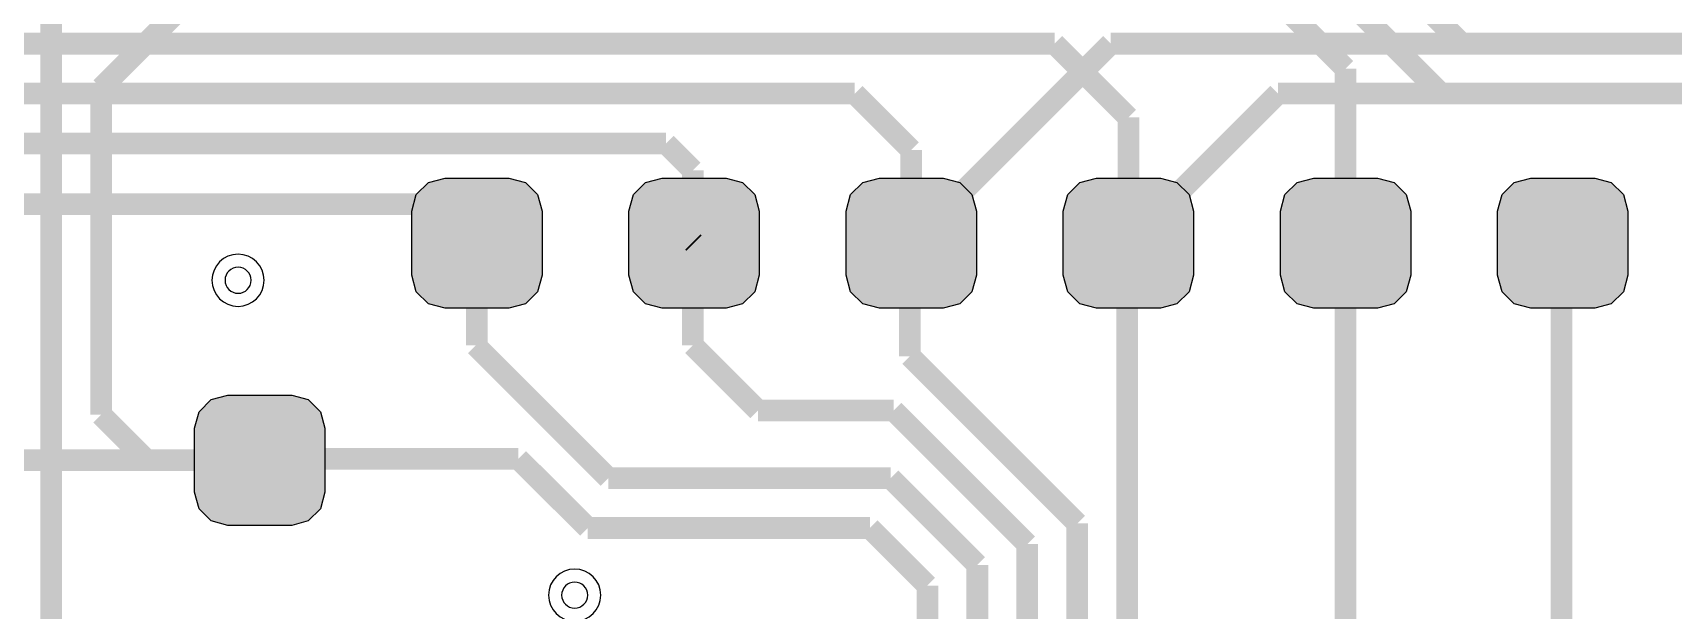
# Model space of a CAD drawing. Header units: millimetres. Extents: x -2 to 166, y 0 to 101.
# Drawn here: x 91.2 to 110.39, y 62.69 to 69.44 of the extents above; entities that cross this region are included whole.
import ezdxf

# ---------------------------------------------------------------- set-up
doc = ezdxf.new("R2010")
doc.units = ezdxf.units.MM
doc.header["$MEASUREMENT"] = 0
for name, color, linetype, true_color in [('Bottom-Layer', 7, 'Continuous', 0x0000ff), ('Hole-Layer', 7, 'Continuous', 0x222222), ('Multi-Layer', 7, 'Continuous', 0xc0c0c0), ('Top-Layer', 7, 'Continuous', 0xff0000)]:
    doc.layers.add(name, color=color, linetype=linetype, true_color=true_color)

msp = doc.modelspace()

# ---------------------------------------------------------------- hatches: boundary and pattern name
at = {"layer": 'Bottom-Layer'}
for points in [[(97.155, 67.356), (97.155, 66.609), (97.103, 66.414), (96.961, 66.272), (96.767, 66.22), (96.02, 66.22), (95.826, 66.272), (95.683, 66.414), (95.631, 66.609), (95.631, 67.356), (95.683, 67.55), (95.826, 67.692), (96.02, 67.744), (96.767, 67.744), (96.961, 67.692), (97.103, 67.55)], [(99.695, 67.356), (99.695, 66.609), (99.643, 66.414), (99.501, 66.272), (99.307, 66.22), (98.56, 66.22), (98.366, 66.272), (98.223, 66.414), (98.171, 66.609), (98.171, 67.356), (98.223, 67.55), (98.366, 67.692), (98.56, 67.744), (99.307, 67.744), (99.501, 67.692), (99.643, 67.55)], [(102.235, 67.356), (102.235, 66.609), (102.183, 66.414), (102.041, 66.272), (101.847, 66.22), (101.1, 66.22), (100.906, 66.272), (100.763, 66.414), (100.711, 66.609), (100.711, 67.356), (100.763, 67.55), (100.906, 67.692), (101.1, 67.744), (101.847, 67.744), (102.041, 67.692), (102.183, 67.55)], [(104.775, 67.356), (104.775, 66.609), (104.723, 66.414), (104.581, 66.272), (104.387, 66.22), (103.64, 66.22), (103.446, 66.272), (103.303, 66.414), (103.251, 66.609), (103.251, 67.356), (103.303, 67.55), (103.446, 67.692), (103.64, 67.744), (104.387, 67.744), (104.581, 67.692), (104.723, 67.55)], [(107.315, 67.356), (107.315, 66.609), (107.263, 66.414), (107.121, 66.272), (106.927, 66.22), (106.18, 66.22), (105.986, 66.272), (105.843, 66.414), (105.791, 66.609), (105.791, 67.356), (105.843, 67.55), (105.986, 67.692), (106.18, 67.744), (106.927, 67.744), (107.121, 67.692), (107.263, 67.55)], [(109.855, 67.356), (109.855, 66.609), (109.803, 66.414), (109.661, 66.272), (109.467, 66.22), (108.72, 66.22), (108.526, 66.272), (108.383, 66.414), (108.331, 66.609), (108.331, 67.356), (108.383, 67.55), (108.526, 67.692), (108.72, 67.744), (109.467, 67.744), (109.661, 67.692), (109.803, 67.55)], [(93.48, 65.204), (94.227, 65.204), (94.421, 65.152), (94.563, 65.01), (94.615, 64.816), (94.615, 64.069), (94.563, 63.874), (94.421, 63.732), (94.227, 63.68), (93.48, 63.68), (93.285, 63.732), (93.143, 63.874), (93.091, 64.069), (93.091, 64.816), (93.143, 65.01), (93.285, 65.152)]]:
    msp.add_hatch(color=256, dxfattribs=at).paths.add_polyline_path(points)
at = {"layer": 'Hole-Layer'}
for points in [[(95.868, 66.982, 1), (96.918, 66.982, 1)], [(95.868, 66.982, 1), (96.918, 66.982, 1)], [(98.408, 66.982, 1), (99.458, 66.982, 1)], [(98.408, 66.982, 1), (99.458, 66.982, 1)], [(100.948, 66.982, 1), (101.998, 66.982, 1)], [(100.948, 66.982, 1), (101.998, 66.982, 1)], [(103.488, 66.982, 1), (104.538, 66.982, 1)], [(103.488, 66.982, 1), (104.538, 66.982, 1)], [(106.028, 66.982, 1), (107.078, 66.982, 1)], [(106.028, 66.982, 1), (107.078, 66.982, 1)], [(108.568, 66.982, 1), (109.618, 66.982, 1)], [(108.568, 66.982, 1), (109.618, 66.982, 1)], [(93.328, 64.442, 1), (94.378, 64.442, 1)], [(93.328, 64.442, 1), (94.378, 64.442, 1)]]:
    msp.add_hatch(color=256, dxfattribs=at).paths.add_polyline_path(points)
at = {"layer": 'Multi-Layer'}
for points in [[(97.155, 67.356), (97.155, 66.609), (97.103, 66.414), (96.961, 66.272), (96.767, 66.22), (96.02, 66.22), (95.826, 66.272), (95.683, 66.414), (95.631, 66.609), (95.631, 67.356), (95.683, 67.55), (95.826, 67.692), (96.02, 67.744), (96.767, 67.744), (96.961, 67.692), (97.103, 67.55)], [(97.155, 67.356), (97.155, 66.609), (97.103, 66.414), (96.961, 66.272), (96.767, 66.22), (96.02, 66.22), (95.826, 66.272), (95.683, 66.414), (95.631, 66.609), (95.631, 67.356), (95.683, 67.55), (95.826, 67.692), (96.02, 67.744), (96.767, 67.744), (96.961, 67.692), (97.103, 67.55)], [(97.155, 67.356), (97.155, 66.609), (97.103, 66.414), (96.961, 66.272), (96.767, 66.22), (96.02, 66.22), (95.826, 66.272), (95.683, 66.414), (95.631, 66.609), (95.631, 67.356), (95.683, 67.55), (95.826, 67.692), (96.02, 67.744), (96.767, 67.744), (96.961, 67.692), (97.103, 67.55)], [(99.695, 67.356), (99.695, 66.609), (99.643, 66.414), (99.501, 66.272), (99.307, 66.22), (98.56, 66.22), (98.366, 66.272), (98.223, 66.414), (98.171, 66.609), (98.171, 67.356), (98.223, 67.55), (98.366, 67.692), (98.56, 67.744), (99.307, 67.744), (99.501, 67.692), (99.643, 67.55)], [(99.695, 67.356), (99.695, 66.609), (99.643, 66.414), (99.501, 66.272), (99.307, 66.22), (98.56, 66.22), (98.366, 66.272), (98.223, 66.414), (98.171, 66.609), (98.171, 67.356), (98.223, 67.55), (98.366, 67.692), (98.56, 67.744), (99.307, 67.744), (99.501, 67.692), (99.643, 67.55)], [(99.695, 67.356), (99.695, 66.609), (99.643, 66.414), (99.501, 66.272), (99.307, 66.22), (98.56, 66.22), (98.366, 66.272), (98.223, 66.414), (98.171, 66.609), (98.171, 67.356), (98.223, 67.55), (98.366, 67.692), (98.56, 67.744), (99.307, 67.744), (99.501, 67.692), (99.643, 67.55)], [(102.235, 67.356), (102.235, 66.609), (102.183, 66.414), (102.041, 66.272), (101.847, 66.22), (101.1, 66.22), (100.906, 66.272), (100.763, 66.414), (100.711, 66.609), (100.711, 67.356), (100.763, 67.55), (100.906, 67.692), (101.1, 67.744), (101.847, 67.744), (102.041, 67.692), (102.183, 67.55)], [(102.235, 67.356), (102.235, 66.609), (102.183, 66.414), (102.041, 66.272), (101.847, 66.22), (101.1, 66.22), (100.906, 66.272), (100.763, 66.414), (100.711, 66.609), (100.711, 67.356), (100.763, 67.55), (100.906, 67.692), (101.1, 67.744), (101.847, 67.744), (102.041, 67.692), (102.183, 67.55)], [(102.235, 67.356), (102.235, 66.609), (102.183, 66.414), (102.041, 66.272), (101.847, 66.22), (101.1, 66.22), (100.906, 66.272), (100.763, 66.414), (100.711, 66.609), (100.711, 67.356), (100.763, 67.55), (100.906, 67.692), (101.1, 67.744), (101.847, 67.744), (102.041, 67.692), (102.183, 67.55)], [(104.775, 67.356), (104.775, 66.609), (104.723, 66.414), (104.581, 66.272), (104.387, 66.22), (103.64, 66.22), (103.446, 66.272), (103.303, 66.414), (103.251, 66.609), (103.251, 67.356), (103.303, 67.55), (103.446, 67.692), (103.64, 67.744), (104.387, 67.744), (104.581, 67.692), (104.723, 67.55)], [(104.775, 67.356), (104.775, 66.609), (104.723, 66.414), (104.581, 66.272), (104.387, 66.22), (103.64, 66.22), (103.446, 66.272), (103.303, 66.414), (103.251, 66.609), (103.251, 67.356), (103.303, 67.55), (103.446, 67.692), (103.64, 67.744), (104.387, 67.744), (104.581, 67.692), (104.723, 67.55)], [(104.775, 67.356), (104.775, 66.609), (104.723, 66.414), (104.581, 66.272), (104.387, 66.22), (103.64, 66.22), (103.446, 66.272), (103.303, 66.414), (103.251, 66.609), (103.251, 67.356), (103.303, 67.55), (103.446, 67.692), (103.64, 67.744), (104.387, 67.744), (104.581, 67.692), (104.723, 67.55)], [(107.315, 67.356), (107.315, 66.609), (107.263, 66.414), (107.121, 66.272), (106.927, 66.22), (106.18, 66.22), (105.986, 66.272), (105.843, 66.414), (105.791, 66.609), (105.791, 67.356), (105.843, 67.55), (105.986, 67.692), (106.18, 67.744), (106.927, 67.744), (107.121, 67.692), (107.263, 67.55)], [(107.315, 67.356), (107.315, 66.609), (107.263, 66.414), (107.121, 66.272), (106.927, 66.22), (106.18, 66.22), (105.986, 66.272), (105.843, 66.414), (105.791, 66.609), (105.791, 67.356), (105.843, 67.55), (105.986, 67.692), (106.18, 67.744), (106.927, 67.744), (107.121, 67.692), (107.263, 67.55)], [(107.315, 67.356), (107.315, 66.609), (107.263, 66.414), (107.121, 66.272), (106.927, 66.22), (106.18, 66.22), (105.986, 66.272), (105.843, 66.414), (105.791, 66.609), (105.791, 67.356), (105.843, 67.55), (105.986, 67.692), (106.18, 67.744), (106.927, 67.744), (107.121, 67.692), (107.263, 67.55)], [(109.855, 67.356), (109.855, 66.609), (109.803, 66.414), (109.661, 66.272), (109.467, 66.22), (108.72, 66.22), (108.526, 66.272), (108.383, 66.414), (108.331, 66.609), (108.331, 67.356), (108.383, 67.55), (108.526, 67.692), (108.72, 67.744), (109.467, 67.744), (109.661, 67.692), (109.803, 67.55)], [(109.855, 67.356), (109.855, 66.609), (109.803, 66.414), (109.661, 66.272), (109.467, 66.22), (108.72, 66.22), (108.526, 66.272), (108.383, 66.414), (108.331, 66.609), (108.331, 67.356), (108.383, 67.55), (108.526, 67.692), (108.72, 67.744), (109.467, 67.744), (109.661, 67.692), (109.803, 67.55)], [(109.855, 67.356), (109.855, 66.609), (109.803, 66.414), (109.661, 66.272), (109.467, 66.22), (108.72, 66.22), (108.526, 66.272), (108.383, 66.414), (108.331, 66.609), (108.331, 67.356), (108.383, 67.55), (108.526, 67.692), (108.72, 67.744), (109.467, 67.744), (109.661, 67.692), (109.803, 67.55)], [(93.48, 65.204), (94.227, 65.204), (94.421, 65.152), (94.563, 65.01), (94.615, 64.816), (94.615, 64.069), (94.563, 63.874), (94.421, 63.732), (94.227, 63.68), (93.48, 63.68), (93.285, 63.732), (93.143, 63.874), (93.091, 64.069), (93.091, 64.816), (93.143, 65.01), (93.285, 65.152)], [(93.48, 65.204), (94.227, 65.204), (94.421, 65.152), (94.563, 65.01), (94.615, 64.816), (94.615, 64.069), (94.563, 63.874), (94.421, 63.732), (94.227, 63.68), (93.48, 63.68), (93.285, 63.732), (93.143, 63.874), (93.091, 64.069), (93.091, 64.816), (93.143, 65.01), (93.285, 65.152)], [(93.48, 65.204), (94.227, 65.204), (94.421, 65.152), (94.563, 65.01), (94.615, 64.816), (94.615, 64.069), (94.563, 63.874), (94.421, 63.732), (94.227, 63.68), (93.48, 63.68), (93.285, 63.732), (93.143, 63.874), (93.091, 64.069), (93.091, 64.816), (93.143, 65.01), (93.285, 65.152)]]:
    msp.add_hatch(color=256, dxfattribs=at).paths.add_polyline_path(points)
at = {"layer": 'Top-Layer'}
for points in [[(97.155, 67.356), (97.155, 66.609), (97.103, 66.414), (96.961, 66.272), (96.767, 66.22), (96.02, 66.22), (95.826, 66.272), (95.683, 66.414), (95.631, 66.609), (95.631, 67.356), (95.683, 67.55), (95.826, 67.692), (96.02, 67.744), (96.767, 67.744), (96.961, 67.692), (97.103, 67.55)], [(99.695, 67.356), (99.695, 66.609), (99.643, 66.414), (99.501, 66.272), (99.307, 66.22), (98.56, 66.22), (98.366, 66.272), (98.223, 66.414), (98.171, 66.609), (98.171, 67.356), (98.223, 67.55), (98.366, 67.692), (98.56, 67.744), (99.307, 67.744), (99.501, 67.692), (99.643, 67.55)], [(102.235, 67.356), (102.235, 66.609), (102.183, 66.414), (102.041, 66.272), (101.847, 66.22), (101.1, 66.22), (100.906, 66.272), (100.763, 66.414), (100.711, 66.609), (100.711, 67.356), (100.763, 67.55), (100.906, 67.692), (101.1, 67.744), (101.847, 67.744), (102.041, 67.692), (102.183, 67.55)], [(104.775, 67.356), (104.775, 66.609), (104.723, 66.414), (104.581, 66.272), (104.387, 66.22), (103.64, 66.22), (103.446, 66.272), (103.303, 66.414), (103.251, 66.609), (103.251, 67.356), (103.303, 67.55), (103.446, 67.692), (103.64, 67.744), (104.387, 67.744), (104.581, 67.692), (104.723, 67.55)], [(107.315, 67.356), (107.315, 66.609), (107.263, 66.414), (107.121, 66.272), (106.927, 66.22), (106.18, 66.22), (105.986, 66.272), (105.843, 66.414), (105.791, 66.609), (105.791, 67.356), (105.843, 67.55), (105.986, 67.692), (106.18, 67.744), (106.927, 67.744), (107.121, 67.692), (107.263, 67.55)], [(109.855, 67.356), (109.855, 66.609), (109.803, 66.414), (109.661, 66.272), (109.467, 66.22), (108.72, 66.22), (108.526, 66.272), (108.383, 66.414), (108.331, 66.609), (108.331, 67.356), (108.383, 67.55), (108.526, 67.692), (108.72, 67.744), (109.467, 67.744), (109.661, 67.692), (109.803, 67.55)], [(93.48, 65.204), (94.227, 65.204), (94.421, 65.152), (94.563, 65.01), (94.615, 64.816), (94.615, 64.069), (94.563, 63.874), (94.421, 63.732), (94.227, 63.68), (93.48, 63.68), (93.285, 63.732), (93.143, 63.874), (93.091, 64.069), (93.091, 64.816), (93.143, 65.01), (93.285, 65.152)]]:
    msp.add_hatch(color=256, dxfattribs=at).paths.add_polyline_path(points)

# ---------------------------------------------------------------- linework, layer by layer
at = {"layer": 'Bottom-Layer', "const_width": 0.254}
for points in [[(93.101, 69.9), (91.998, 68.797)], [(91.414, 69.57), (91.414, 57.429)], [(103.807, 69.316), (101.473, 66.982)], [(141.631, 69.316), (103.807, 69.316)], [(91.998, 68.797), (91.998, 64.974)], [(104.013, 66.982), (105.763, 68.732)], [(105.763, 68.732), (140.945, 68.732)], [(91.998, 64.974), (92.53, 64.442)], [(92.53, 64.442), (93.853, 64.442)]]:
    msp.add_lwpolyline(points, dxfattribs=at)
at = {"layer": 'Bottom-Layer'}
for points in [[(97.155, 67.356), (97.155, 66.609), (97.103, 66.414), (96.961, 66.272), (96.767, 66.22), (96.02, 66.22), (95.826, 66.272), (95.683, 66.414), (95.631, 66.609), (95.631, 67.356), (95.683, 67.55), (95.826, 67.692), (96.02, 67.744), (96.767, 67.744), (96.961, 67.692), (97.103, 67.55)], [(99.695, 67.356), (99.695, 66.609), (99.643, 66.414), (99.501, 66.272), (99.307, 66.22), (98.56, 66.22), (98.366, 66.272), (98.223, 66.414), (98.171, 66.609), (98.171, 67.356), (98.223, 67.55), (98.366, 67.692), (98.56, 67.744), (99.307, 67.744), (99.501, 67.692), (99.643, 67.55)], [(102.235, 67.356), (102.235, 66.609), (102.183, 66.414), (102.041, 66.272), (101.847, 66.22), (101.1, 66.22), (100.906, 66.272), (100.763, 66.414), (100.711, 66.609), (100.711, 67.356), (100.763, 67.55), (100.906, 67.692), (101.1, 67.744), (101.847, 67.744), (102.041, 67.692), (102.183, 67.55)], [(104.775, 67.356), (104.775, 66.609), (104.723, 66.414), (104.581, 66.272), (104.387, 66.22), (103.64, 66.22), (103.446, 66.272), (103.303, 66.414), (103.251, 66.609), (103.251, 67.356), (103.303, 67.55), (103.446, 67.692), (103.64, 67.744), (104.387, 67.744), (104.581, 67.692), (104.723, 67.55)], [(107.315, 67.356), (107.315, 66.609), (107.263, 66.414), (107.121, 66.272), (106.927, 66.22), (106.18, 66.22), (105.986, 66.272), (105.843, 66.414), (105.791, 66.609), (105.791, 67.356), (105.843, 67.55), (105.986, 67.692), (106.18, 67.744), (106.927, 67.744), (107.121, 67.692), (107.263, 67.55)], [(109.855, 67.356), (109.855, 66.609), (109.803, 66.414), (109.661, 66.272), (109.467, 66.22), (108.72, 66.22), (108.526, 66.272), (108.383, 66.414), (108.331, 66.609), (108.331, 67.356), (108.383, 67.55), (108.526, 67.692), (108.72, 67.744), (109.467, 67.744), (109.661, 67.692), (109.803, 67.55)], [(93.48, 65.204), (94.227, 65.204), (94.421, 65.152), (94.563, 65.01), (94.615, 64.816), (94.615, 64.069), (94.563, 63.874), (94.421, 63.732), (94.227, 63.68), (93.48, 63.68), (93.285, 63.732), (93.143, 63.874), (93.091, 64.069), (93.091, 64.816), (93.143, 65.01), (93.285, 65.152)]]:
    msp.add_lwpolyline(points, close=True, dxfattribs=at)
at = {"layer": 'Hole-Layer'}
for points in [[(93.447, 66.548, 1), (93.752, 66.548, 1)], [(97.384, 62.865, 1), (97.689, 62.865, 1)]]:
    msp.add_lwpolyline(points, format="xyb", close=True, dxfattribs=at)
at = {"layer": 'Multi-Layer'}
for points in [[(97.155, 67.356), (97.155, 66.609), (97.103, 66.414), (96.961, 66.272), (96.767, 66.22), (96.02, 66.22), (95.826, 66.272), (95.683, 66.414), (95.631, 66.609), (95.631, 67.356), (95.683, 67.55), (95.826, 67.692), (96.02, 67.744), (96.767, 67.744), (96.961, 67.692), (97.103, 67.55)], [(97.155, 67.356), (97.155, 66.609), (97.103, 66.414), (96.961, 66.272), (96.767, 66.22), (96.02, 66.22), (95.826, 66.272), (95.683, 66.414), (95.631, 66.609), (95.631, 67.356), (95.683, 67.55), (95.826, 67.692), (96.02, 67.744), (96.767, 67.744), (96.961, 67.692), (97.103, 67.55)], [(97.155, 67.356), (97.155, 66.609), (97.103, 66.414), (96.961, 66.272), (96.767, 66.22), (96.02, 66.22), (95.826, 66.272), (95.683, 66.414), (95.631, 66.609), (95.631, 67.356), (95.683, 67.55), (95.826, 67.692), (96.02, 67.744), (96.767, 67.744), (96.961, 67.692), (97.103, 67.55)], [(99.695, 67.356), (99.695, 66.609), (99.643, 66.414), (99.501, 66.272), (99.307, 66.22), (98.56, 66.22), (98.366, 66.272), (98.223, 66.414), (98.171, 66.609), (98.171, 67.356), (98.223, 67.55), (98.366, 67.692), (98.56, 67.744), (99.307, 67.744), (99.501, 67.692), (99.643, 67.55)], [(99.695, 67.356), (99.695, 66.609), (99.643, 66.414), (99.501, 66.272), (99.307, 66.22), (98.56, 66.22), (98.366, 66.272), (98.223, 66.414), (98.171, 66.609), (98.171, 67.356), (98.223, 67.55), (98.366, 67.692), (98.56, 67.744), (99.307, 67.744), (99.501, 67.692), (99.643, 67.55)], [(99.695, 67.356), (99.695, 66.609), (99.643, 66.414), (99.501, 66.272), (99.307, 66.22), (98.56, 66.22), (98.366, 66.272), (98.223, 66.414), (98.171, 66.609), (98.171, 67.356), (98.223, 67.55), (98.366, 67.692), (98.56, 67.744), (99.307, 67.744), (99.501, 67.692), (99.643, 67.55)], [(102.235, 67.356), (102.235, 66.609), (102.183, 66.414), (102.041, 66.272), (101.847, 66.22), (101.1, 66.22), (100.906, 66.272), (100.763, 66.414), (100.711, 66.609), (100.711, 67.356), (100.763, 67.55), (100.906, 67.692), (101.1, 67.744), (101.847, 67.744), (102.041, 67.692), (102.183, 67.55)], [(102.235, 67.356), (102.235, 66.609), (102.183, 66.414), (102.041, 66.272), (101.847, 66.22), (101.1, 66.22), (100.906, 66.272), (100.763, 66.414), (100.711, 66.609), (100.711, 67.356), (100.763, 67.55), (100.906, 67.692), (101.1, 67.744), (101.847, 67.744), (102.041, 67.692), (102.183, 67.55)], [(102.235, 67.356), (102.235, 66.609), (102.183, 66.414), (102.041, 66.272), (101.847, 66.22), (101.1, 66.22), (100.906, 66.272), (100.763, 66.414), (100.711, 66.609), (100.711, 67.356), (100.763, 67.55), (100.906, 67.692), (101.1, 67.744), (101.847, 67.744), (102.041, 67.692), (102.183, 67.55)], [(104.775, 67.356), (104.775, 66.609), (104.723, 66.414), (104.581, 66.272), (104.387, 66.22), (103.64, 66.22), (103.446, 66.272), (103.303, 66.414), (103.251, 66.609), (103.251, 67.356), (103.303, 67.55), (103.446, 67.692), (103.64, 67.744), (104.387, 67.744), (104.581, 67.692), (104.723, 67.55)], [(104.775, 67.356), (104.775, 66.609), (104.723, 66.414), (104.581, 66.272), (104.387, 66.22), (103.64, 66.22), (103.446, 66.272), (103.303, 66.414), (103.251, 66.609), (103.251, 67.356), (103.303, 67.55), (103.446, 67.692), (103.64, 67.744), (104.387, 67.744), (104.581, 67.692), (104.723, 67.55)], [(104.775, 67.356), (104.775, 66.609), (104.723, 66.414), (104.581, 66.272), (104.387, 66.22), (103.64, 66.22), (103.446, 66.272), (103.303, 66.414), (103.251, 66.609), (103.251, 67.356), (103.303, 67.55), (103.446, 67.692), (103.64, 67.744), (104.387, 67.744), (104.581, 67.692), (104.723, 67.55)], [(107.315, 67.356), (107.315, 66.609), (107.263, 66.414), (107.121, 66.272), (106.927, 66.22), (106.18, 66.22), (105.986, 66.272), (105.843, 66.414), (105.791, 66.609), (105.791, 67.356), (105.843, 67.55), (105.986, 67.692), (106.18, 67.744), (106.927, 67.744), (107.121, 67.692), (107.263, 67.55)], [(107.315, 67.356), (107.315, 66.609), (107.263, 66.414), (107.121, 66.272), (106.927, 66.22), (106.18, 66.22), (105.986, 66.272), (105.843, 66.414), (105.791, 66.609), (105.791, 67.356), (105.843, 67.55), (105.986, 67.692), (106.18, 67.744), (106.927, 67.744), (107.121, 67.692), (107.263, 67.55)], [(107.315, 67.356), (107.315, 66.609), (107.263, 66.414), (107.121, 66.272), (106.927, 66.22), (106.18, 66.22), (105.986, 66.272), (105.843, 66.414), (105.791, 66.609), (105.791, 67.356), (105.843, 67.55), (105.986, 67.692), (106.18, 67.744), (106.927, 67.744), (107.121, 67.692), (107.263, 67.55)], [(109.855, 67.356), (109.855, 66.609), (109.803, 66.414), (109.661, 66.272), (109.467, 66.22), (108.72, 66.22), (108.526, 66.272), (108.383, 66.414), (108.331, 66.609), (108.331, 67.356), (108.383, 67.55), (108.526, 67.692), (108.72, 67.744), (109.467, 67.744), (109.661, 67.692), (109.803, 67.55)], [(109.855, 67.356), (109.855, 66.609), (109.803, 66.414), (109.661, 66.272), (109.467, 66.22), (108.72, 66.22), (108.526, 66.272), (108.383, 66.414), (108.331, 66.609), (108.331, 67.356), (108.383, 67.55), (108.526, 67.692), (108.72, 67.744), (109.467, 67.744), (109.661, 67.692), (109.803, 67.55)], [(109.855, 67.356), (109.855, 66.609), (109.803, 66.414), (109.661, 66.272), (109.467, 66.22), (108.72, 66.22), (108.526, 66.272), (108.383, 66.414), (108.331, 66.609), (108.331, 67.356), (108.383, 67.55), (108.526, 67.692), (108.72, 67.744), (109.467, 67.744), (109.661, 67.692), (109.803, 67.55)], [(93.48, 65.204), (94.227, 65.204), (94.421, 65.152), (94.563, 65.01), (94.615, 64.816), (94.615, 64.069), (94.563, 63.874), (94.421, 63.732), (94.227, 63.68), (93.48, 63.68), (93.285, 63.732), (93.143, 63.874), (93.091, 64.069), (93.091, 64.816), (93.143, 65.01), (93.285, 65.152)], [(93.48, 65.204), (94.227, 65.204), (94.421, 65.152), (94.563, 65.01), (94.615, 64.816), (94.615, 64.069), (94.563, 63.874), (94.421, 63.732), (94.227, 63.68), (93.48, 63.68), (93.285, 63.732), (93.143, 63.874), (93.091, 64.069), (93.091, 64.816), (93.143, 65.01), (93.285, 65.152)], [(93.48, 65.204), (94.227, 65.204), (94.421, 65.152), (94.563, 65.01), (94.615, 64.816), (94.615, 64.069), (94.563, 63.874), (94.421, 63.732), (94.227, 63.68), (93.48, 63.68), (93.285, 63.732), (93.143, 63.874), (93.091, 64.069), (93.091, 64.816), (93.143, 65.01), (93.285, 65.152)]]:
    msp.add_lwpolyline(points, close=True, dxfattribs=at)
for points in [[(93.294, 66.548, 1), (93.904, 66.548), (93.904, 66.548, 1), (93.294, 66.548)], [(97.231, 62.865, 1), (97.841, 62.865), (97.841, 62.865, 1), (97.231, 62.865)]]:
    msp.add_lwpolyline(points, format="xyb", dxfattribs=at)
at = {"layer": 'Top-Layer', "const_width": 0.254}
for points in [[(107.671, 68.732), (103.124, 73.279)], [(102.489, 73.088), (106.553, 69.024)], [(104.475, 72.754), (107.913, 69.316)], [(103.15, 69.316), (89.255, 69.316)], [(104.013, 68.453), (103.15, 69.316)], [(107.913, 69.316), (115.723, 69.316)], [(106.553, 69.024), (106.553, 66.982)], [(100.813, 68.732), (89.687, 68.732)], [(101.473, 68.072), (100.813, 68.732)], [(111.227, 68.732), (107.671, 68.732)], [(104.013, 66.982), (104.013, 68.453)], [(90.246, 68.148), (98.603, 68.148)], [(98.603, 68.148), (98.918, 67.833)], [(101.473, 66.982), (101.473, 68.072)], [(98.918, 67.833), (98.918, 66.997)], [(90.754, 67.437), (95.938, 67.437)], [(95.938, 67.437), (96.393, 66.982)], [(96.393, 65.786), (96.393, 66.982)], [(98.933, 66.982), (98.918, 66.997)], [(98.918, 66.997), (98.918, 65.786)], [(101.458, 65.659), (101.458, 66.982)], [(103.998, 59.055), (103.998, 66.982)], [(106.553, 66.982), (106.553, 58.674)], [(109.078, 58.294), (109.078, 66.999)], [(97.93, 64.234), (96.378, 65.786)], [(98.918, 65.786), (99.68, 65.024)], [(103.414, 63.703), (101.458, 65.659)], [(99.68, 65.024), (101.267, 65.024)], [(101.267, 65.024), (102.83, 63.461)], [(93.853, 64.442), (90.35, 64.442)], [(93.853, 64.459), (96.879, 64.459)], [(96.879, 64.459), (97.689, 63.65)], [(101.232, 64.234), (97.93, 64.234)], [(102.246, 63.219), (101.232, 64.234)], [(97.689, 63.65), (100.99, 63.65)], [(100.99, 63.65), (101.662, 62.977)], [(103.414, 58.813), (103.414, 63.703)], [(102.83, 63.461), (102.83, 58.571)], [(102.246, 58.329), (102.246, 63.219)], [(101.662, 62.977), (101.662, 58.088)]]:
    msp.add_lwpolyline(points, dxfattribs=at)
at = {"layer": 'Top-Layer'}
for points in [[(97.155, 67.356), (97.155, 66.609), (97.103, 66.414), (96.961, 66.272), (96.767, 66.22), (96.02, 66.22), (95.826, 66.272), (95.683, 66.414), (95.631, 66.609), (95.631, 67.356), (95.683, 67.55), (95.826, 67.692), (96.02, 67.744), (96.767, 67.744), (96.961, 67.692), (97.103, 67.55)], [(99.695, 67.356), (99.695, 66.609), (99.643, 66.414), (99.501, 66.272), (99.307, 66.22), (98.56, 66.22), (98.366, 66.272), (98.223, 66.414), (98.171, 66.609), (98.171, 67.356), (98.223, 67.55), (98.366, 67.692), (98.56, 67.744), (99.307, 67.744), (99.501, 67.692), (99.643, 67.55)], [(102.235, 67.356), (102.235, 66.609), (102.183, 66.414), (102.041, 66.272), (101.847, 66.22), (101.1, 66.22), (100.906, 66.272), (100.763, 66.414), (100.711, 66.609), (100.711, 67.356), (100.763, 67.55), (100.906, 67.692), (101.1, 67.744), (101.847, 67.744), (102.041, 67.692), (102.183, 67.55)], [(104.775, 67.356), (104.775, 66.609), (104.723, 66.414), (104.581, 66.272), (104.387, 66.22), (103.64, 66.22), (103.446, 66.272), (103.303, 66.414), (103.251, 66.609), (103.251, 67.356), (103.303, 67.55), (103.446, 67.692), (103.64, 67.744), (104.387, 67.744), (104.581, 67.692), (104.723, 67.55)], [(107.315, 67.356), (107.315, 66.609), (107.263, 66.414), (107.121, 66.272), (106.927, 66.22), (106.18, 66.22), (105.986, 66.272), (105.843, 66.414), (105.791, 66.609), (105.791, 67.356), (105.843, 67.55), (105.986, 67.692), (106.18, 67.744), (106.927, 67.744), (107.121, 67.692), (107.263, 67.55)], [(109.855, 67.356), (109.855, 66.609), (109.803, 66.414), (109.661, 66.272), (109.467, 66.22), (108.72, 66.22), (108.526, 66.272), (108.383, 66.414), (108.331, 66.609), (108.331, 67.356), (108.383, 67.55), (108.526, 67.692), (108.72, 67.744), (109.467, 67.744), (109.661, 67.692), (109.803, 67.55)], [(93.48, 65.204), (94.227, 65.204), (94.421, 65.152), (94.563, 65.01), (94.615, 64.816), (94.615, 64.069), (94.563, 63.874), (94.421, 63.732), (94.227, 63.68), (93.48, 63.68), (93.285, 63.732), (93.143, 63.874), (93.091, 64.069), (93.091, 64.816), (93.143, 65.01), (93.285, 65.152)]]:
    msp.add_lwpolyline(points, close=True, dxfattribs=at)

doc.saveas('drawing.dxf')
